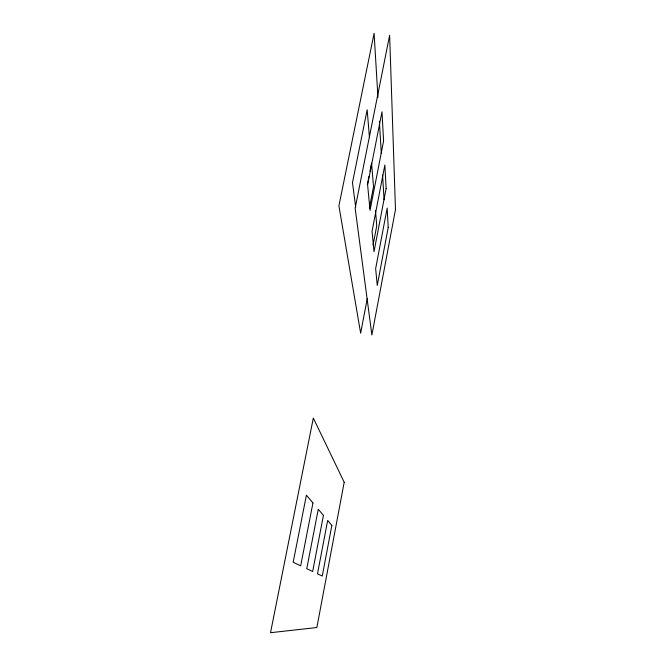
<?xml version="1.0" encoding="UTF-8"?>
<svg xmlns="http://www.w3.org/2000/svg" width="666" height="666" viewBox="0 0 666 666"><rect width="100%" height="100%" fill="white"/><g stroke="black" fill="none" stroke-linecap="round" stroke-linejoin="round"><path stroke-width="1" d="M367.257 298.609L360.647 333.2L338.911 205.844L374.101 33.3L377.947 97.411M373.052 245.055L376.756 225.791L375.491 210.448M369.364 208.1L373.526 186.771L371.578 163.145L369.971 171.279M367.366 184.49L368.972 176.357M355.686 207.226L352.481 182.659L367.166 109.782L369.422 137.079M379.37 121.187L381.293 153.247M382.592 174.958L384.082 199.775M344.197 482.259L316.866 627.53L270.529 632.7L313.32 418.057L344.197 482.259M395.471 209.632L371.878 335.015L355.153 208.225L389.635 35.24L395.471 209.632M331.843 525.391L322.252 576.048L317.499 573.792L327.672 520.429L331.843 525.391M388.211 227.489L377.256 285.389L375.649 268.614L387.171 208.117L388.211 227.489M323.426 515.392L312.662 571.503L306.76 568.706L318.265 509.257L323.426 515.392M386.122 188.578L374.017 251.673L372.053 231.219L384.865 165.018L386.122 188.578M312.953 502.947L300.682 565.817L293.173 562.262L306.41 495.163L312.953 502.947M383.574 141.025L370.055 210.339L367.599 184.823L382.009 111.771L383.574 141.025"/></g></svg>
